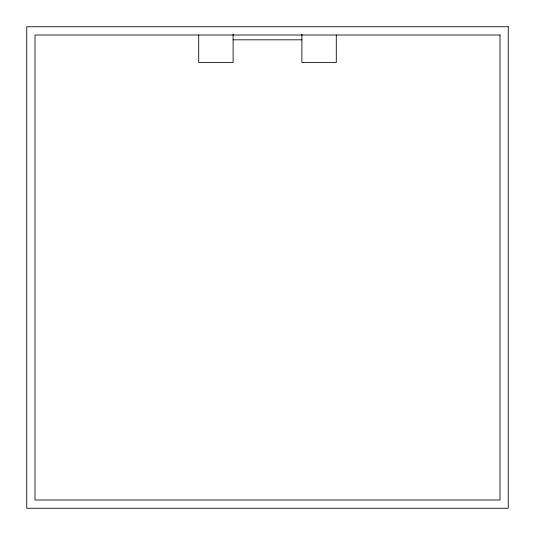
<?xml version="1.0" encoding="UTF-8"?>
<svg xmlns="http://www.w3.org/2000/svg" width="535" height="535" viewBox="0 0 535 535"><rect width="100%" height="100%" fill="white"/><g stroke="black" fill="none" stroke-linecap="round" stroke-linejoin="round"><path stroke-width="0.8" d="M233.106 39.817L301.894 39.817M336.288 35.002L336.288 62.521L301.894 62.521L301.894 34.1M233.106 34.1L233.106 62.521L198.712 62.521L198.712 35.002M508.25 26.75L26.75 26.75L26.75 508.25L508.25 508.25L508.25 26.75M499.998 35.002L35.002 35.002L35.002 499.998L499.998 499.998L499.998 35.002"/></g></svg>
